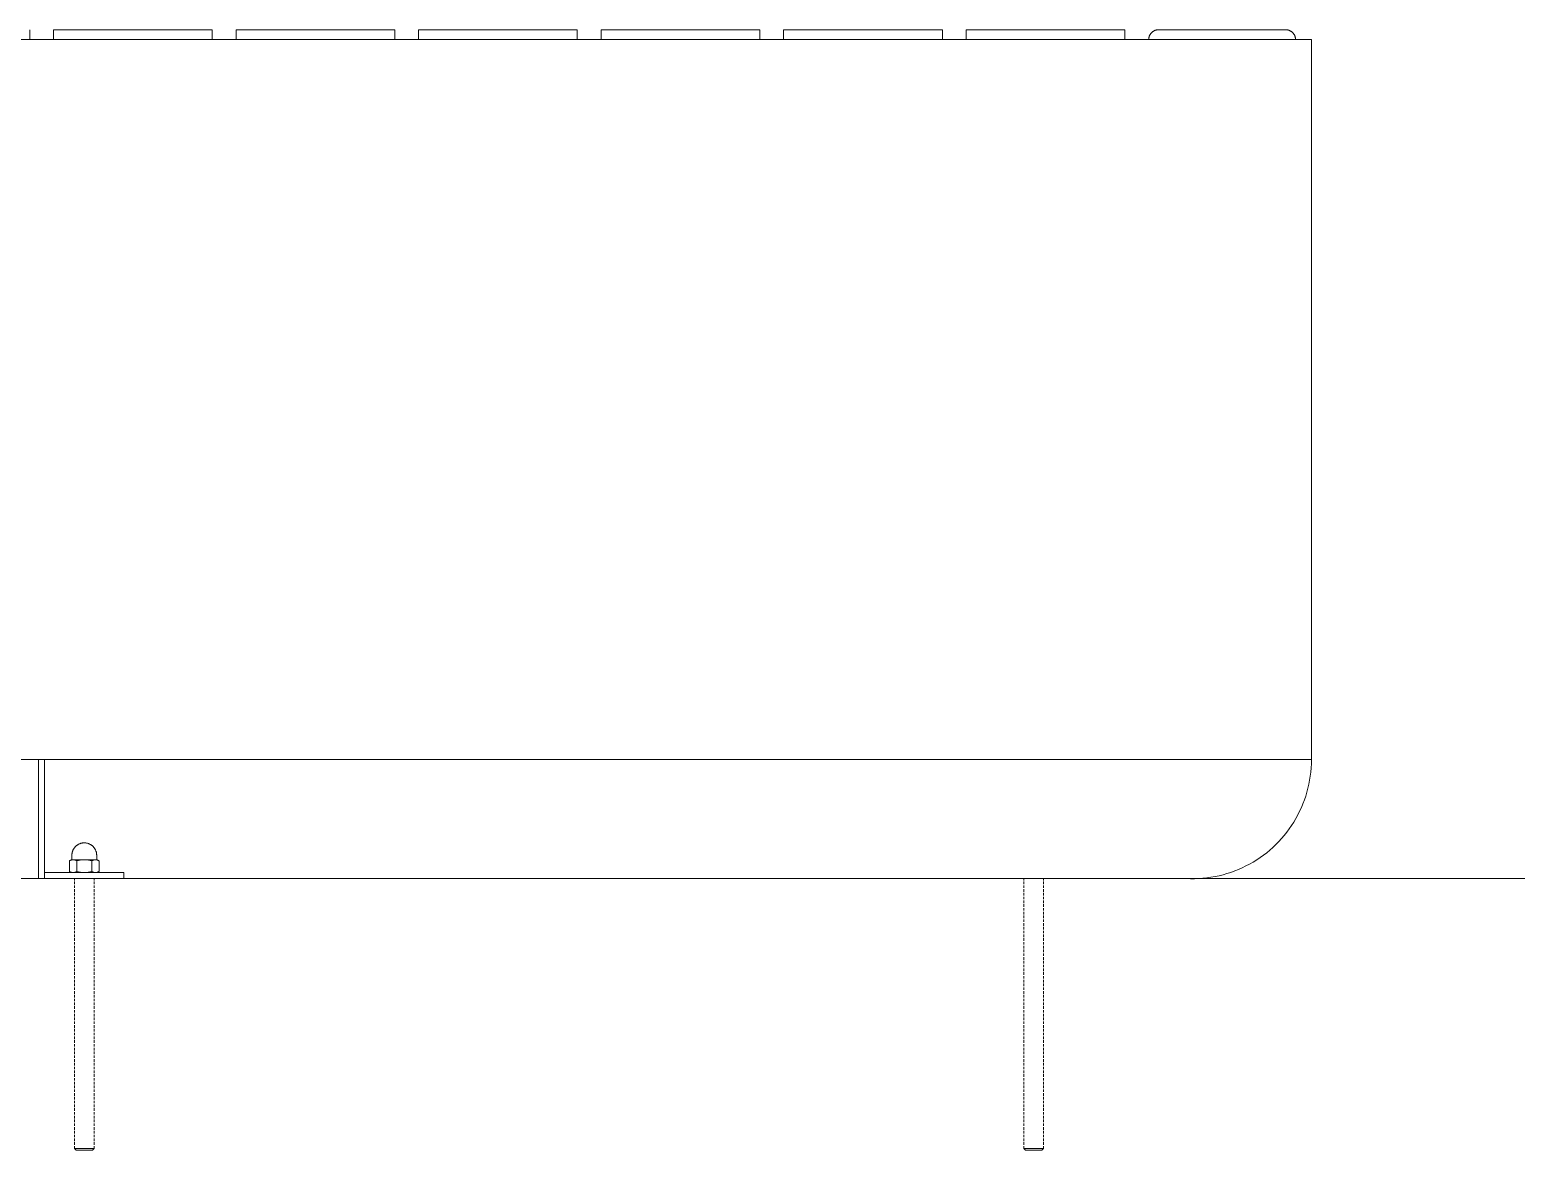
# Model space of a CAD drawing. Header units: millimetres. Extents: x 197 to 5040, y -433 to 2409.
# Drawn here: x 2627 to 3376, y 1665 to 2230 of the extents above; entities that cross this region are included whole.
import ezdxf

# ---------------------------------------------------------------- set-up
doc = ezdxf.new("R2010")
doc.units = ezdxf.units.MM
doc.linetypes.add('HIDDEN', pattern=[1.905, 1.27, -0.635])
doc.layers.add('ZANO_R', color=7, linetype='Continuous', lineweight=0)
doc.layers.add('ZANO_R_przerywana', color=7, linetype='HIDDEN', lineweight=0)

msp = doc.modelspace()

# ---------------------------------------------------------------- linework, layer by layer
at = {"layer": 'ZANO_R'}
for p, q in [((2626.66, 2224.95), (2626.66, 2229.94)), ((2638.66, 2229.94), (2638.66, 2225.02)), ((2638.66, 2229.94), (2718.66, 2229.94)), ((2638.66, 2229.94), (2638.66, 2224.95)), ((2718.66, 2224.95), (2718.66, 2229.94)), ((2730.66, 2229.94), (2810.66, 2229.94)), ((2730.66, 2229.94), (2730.66, 2224.95)), ((2810.66, 2224.95), (2810.66, 2229.94)), ((2822.66, 2229.94), (2902.66, 2229.94)), ((2822.66, 2229.94), (2822.66, 2224.95)), ((2902.66, 2224.95), (2902.66, 2229.94)), ((2914.66, 2229.94), (2914.66, 2224.95)), ((2914.66, 2229.94), (2994.66, 2229.94)), ((2994.66, 2224.95), (2994.66, 2229.94)), ((3006.66, 2229.94), (3006.66, 2224.95)), ((3006.66, 2229.94), (3086.66, 2229.94)), ((3086.66, 2224.95), (3086.66, 2229.94)), ((3098.66, 2229.94), (3178.66, 2229.94)), ((3098.66, 2229.94), (3098.66, 2224.95)), ((3178.66, 2224.95), (3178.66, 2229.94)), ((3190.67, 2225.3), (3190.66, 2225.12)), ((3190.69, 2225.47), (3190.67, 2225.3)), ((3190.71, 2225.64), (3190.69, 2225.47)), ((3190.73, 2225.82), (3190.71, 2225.64)), ((3190.77, 2225.99), (3190.73, 2225.82)), ((3190.81, 2226.16), (3190.77, 2225.99)), ((3190.85, 2226.33), (3190.81, 2226.16)), ((3190.9, 2226.49), (3190.85, 2226.33)), ((3190.96, 2226.66), (3190.9, 2226.49)), ((3191.02, 2226.82), (3190.96, 2226.66)), ((3191.09, 2226.98), (3191.02, 2226.82)), ((3191.16, 2227.14), (3191.09, 2226.98)), ((3191.24, 2227.29), (3191.16, 2227.14)), ((3191.33, 2227.45), (3191.24, 2227.29)), ((3191.42, 2227.6), (3191.33, 2227.45)), ((3191.51, 2227.74), (3191.42, 2227.6)), ((3191.61, 2227.88), (3191.51, 2227.74)), ((3191.72, 2228.02), (3191.61, 2227.88)), ((3191.83, 2228.16), (3191.72, 2228.02)), ((3191.94, 2228.29), (3191.83, 2228.16)), ((3192.06, 2228.42), (3191.94, 2228.29)), ((3192.19, 2228.54), (3192.06, 2228.42)), ((3192.31, 2228.66), (3192.19, 2228.54)), ((3192.45, 2228.78), (3192.31, 2228.66)), ((3192.58, 2228.89), (3192.45, 2228.78)), ((3192.72, 2228.99), (3192.58, 2228.89)), ((3192.86, 2229.09), (3192.72, 2228.99)), ((3193.01, 2229.19), (3192.86, 2229.09)), ((3193.16, 2229.27), (3193.01, 2229.19)), ((3193.31, 2229.36), (3193.16, 2229.27)), ((3193.47, 2229.44), (3193.31, 2229.36)), ((3193.62, 2229.51), (3193.47, 2229.44)), ((3193.79, 2229.58), (3193.62, 2229.51)), ((3193.95, 2229.64), (3193.79, 2229.58)), ((3194.11, 2229.7), (3193.95, 2229.64)), ((3194.28, 2229.75), (3194.11, 2229.7)), ((3194.45, 2229.8), (3194.28, 2229.75)), ((3194.62, 2229.83), (3194.45, 2229.8)), ((3194.79, 2229.87), (3194.62, 2229.83)), ((3194.96, 2229.9), (3194.79, 2229.87)), ((3195.14, 2229.92), (3194.96, 2229.9)), ((3195.31, 2229.93), (3195.14, 2229.92)), ((3195.48, 2229.94), (3195.31, 2229.93)), ((3195.66, 2229.94), (3195.48, 2229.94)), ((3196.18, 2229.94), (3195.66, 2229.94)), ((3196.18, 2229.94), (3196.63, 2229.94)), ((3196.69, 2229.94), (3196.63, 2229.94)), ((3196.69, 2229.94), (3197.11, 2229.94)), ((3197.21, 2229.94), (3197.11, 2229.94)), ((3197.21, 2229.94), (3197.59, 2229.94)), ((3197.72, 2229.94), (3197.59, 2229.94)), ((3197.72, 2229.94), (3198.07, 2229.94)), ((3198.23, 2229.94), (3198.07, 2229.94)), ((3198.23, 2229.94), (3198.55, 2229.94)), ((3198.74, 2229.94), (3198.55, 2229.94)), ((3198.74, 2229.94), (3199.03, 2229.94)), ((3199.25, 2229.94), (3199.03, 2229.94)), ((3199.25, 2229.94), (3199.5, 2229.94)), ((3199.75, 2229.94), (3199.5, 2229.94)), ((3199.75, 2229.94), (3199.97, 2229.94)), ((3200.25, 2229.94), (3199.97, 2229.94)), ((3200.25, 2229.94), (3200.45, 2229.94)), ((3200.75, 2229.94), (3200.45, 2229.94)), ((3200.75, 2229.94), (3200.91, 2229.94)), ((3201.25, 2229.94), (3200.91, 2229.94)), ((3201.25, 2229.94), (3201.38, 2229.94)), ((3201.74, 2229.94), (3201.38, 2229.94)), ((3201.74, 2229.94), (3201.85, 2229.94)), ((3202.24, 2229.94), (3201.85, 2229.94)), ((3202.24, 2229.94), (3202.31, 2229.94)), ((3202.73, 2229.94), (3202.31, 2229.94)), ((3202.73, 2229.94), (3202.78, 2229.94)), ((3203.21, 2229.94), (3202.78, 2229.94)), ((3203.21, 2229.94), (3203.24, 2229.94)), ((3203.7, 2229.94), (3203.24, 2229.94)), ((3203.7, 2229.94), (3204.15, 2229.94)), ((3204.19, 2229.94), (3204.15, 2229.94)), ((3204.19, 2229.94), (3204.61, 2229.94)), ((3204.67, 2229.94), (3204.61, 2229.94)), ((3204.67, 2229.94), (3205.06, 2229.94)), ((3205.15, 2229.94), (3205.06, 2229.94)), ((3205.15, 2229.94), (3205.52, 2229.94)), ((3205.63, 2229.94), (3205.52, 2229.94)), ((3205.63, 2229.94), (3205.97, 2229.94)), ((3206.1, 2229.94), (3205.97, 2229.94)), ((3206.1, 2229.94), (3206.42, 2229.94)), ((3206.57, 2229.94), (3206.42, 2229.94)), ((3206.57, 2229.94), (3206.86, 2229.94)), ((3207.05, 2229.94), (3206.86, 2229.94)), ((3207.05, 2229.94), (3207.31, 2229.94)), ((3207.51, 2229.94), (3207.31, 2229.94)), ((3207.51, 2229.94), (3207.75, 2229.94)), ((3207.98, 2229.94), (3207.75, 2229.94)), ((3207.98, 2229.94), (3208.19, 2229.94)), ((3208.45, 2229.94), (3208.19, 2229.94)), ((3208.45, 2229.94), (3208.64, 2229.94)), ((3208.91, 2229.94), (3208.64, 2229.94)), ((3208.91, 2229.94), (3209.07, 2229.94)), ((3209.37, 2229.94), (3209.07, 2229.94)), ((3209.37, 2229.94), (3209.51, 2229.94)), ((3209.83, 2229.94), (3209.51, 2229.94)), ((3209.83, 2229.94), (3209.95, 2229.94)), ((3210.28, 2229.94), (3209.95, 2229.94)), ((3210.28, 2229.94), (3210.38, 2229.94)), ((3210.74, 2229.94), (3210.38, 2229.94)), ((3210.74, 2229.94), (3210.81, 2229.94)), ((3211.19, 2229.94), (3210.81, 2229.94)), ((3211.19, 2229.94), (3211.24, 2229.94)), ((3211.64, 2229.94), (3211.24, 2229.94)), ((3211.64, 2229.94), (3211.67, 2229.94)), ((3212.09, 2229.94), (3211.67, 2229.94)), ((3212.09, 2229.94), (3212.09, 2229.94)), ((3212.53, 2229.94), (3212.09, 2229.94)), ((3212.53, 2229.94), (3212.94, 2229.94)), ((3212.97, 2229.94), (3212.94, 2229.94)), ((3212.97, 2229.94), (3213.36, 2229.94)), ((3213.41, 2229.94), (3213.36, 2229.94)), ((3213.41, 2229.94), (3213.78, 2229.94)), ((3213.85, 2229.94), (3213.78, 2229.94)), ((3213.85, 2229.94), (3214.2, 2229.94)), ((3214.29, 2229.94), (3214.2, 2229.94)), ((3214.29, 2229.94), (3214.62, 2229.94)), ((3214.72, 2229.94), (3214.62, 2229.94)), ((3214.72, 2229.94), (3215.03, 2229.94)), ((3215.16, 2229.94), (3215.03, 2229.94)), ((3215.16, 2229.94), (3215.44, 2229.94)), ((3215.59, 2229.94), (3215.44, 2229.94)), ((3215.59, 2229.94), (3215.85, 2229.94)), ((3216.01, 2229.94), (3215.85, 2229.94)), ((3216.01, 2229.94), (3216.26, 2229.94)), ((3216.44, 2229.94), (3216.26, 2229.94)), ((3216.44, 2229.94), (3216.67, 2229.94)), ((3216.86, 2229.94), (3216.67, 2229.94)), ((3216.86, 2229.94), (3217.07, 2229.94)), ((3217.28, 2229.94), (3217.07, 2229.94)), ((3217.28, 2229.94), (3217.48, 2229.94)), ((3217.7, 2229.94), (3217.48, 2229.94)), ((3217.7, 2229.94), (3217.88, 2229.94)), ((3218.12, 2229.94), (3217.88, 2229.94)), ((3218.12, 2229.94), (3218.28, 2229.94)), ((3218.53, 2229.94), (3218.28, 2229.94)), ((3218.53, 2229.94), (3218.67, 2229.94)), ((3218.95, 2229.94), (3218.67, 2229.94)), ((3218.95, 2229.94), (3219.07, 2229.94)), ((3219.36, 2229.94), (3219.07, 2229.94)), ((3219.36, 2229.94), (3219.46, 2229.94)), ((3219.77, 2229.94), (3219.46, 2229.94)), ((3219.77, 2229.94), (3219.86, 2229.94)), ((3220.17, 2229.94), (3219.86, 2229.94)), ((3220.17, 2229.94), (3220.25, 2229.94)), ((3220.58, 2229.94), (3220.25, 2229.94)), ((3220.58, 2229.94), (3220.64, 2229.94)), ((3220.98, 2229.94), (3220.64, 2229.94)), ((3220.98, 2229.94), (3221.02, 2229.94)), ((3221.38, 2229.94), (3221.02, 2229.94)), ((3221.38, 2229.94), (3221.41, 2229.94)), ((3221.77, 2229.94), (3221.41, 2229.94)), ((3221.77, 2229.94), (3221.79, 2229.94)), ((3222.56, 2229.94), (3221.79, 2229.94)), ((3222.56, 2229.94), (3222.93, 2229.94)), ((3222.95, 2229.94), (3222.93, 2229.94)), ((3222.95, 2229.94), (3223.31, 2229.94)), ((3223.34, 2229.94), (3223.31, 2229.94)), ((3223.34, 2229.94), (3223.68, 2229.94)), ((3223.73, 2229.94), (3223.68, 2229.94)), ((3223.73, 2229.94), (3224.05, 2229.94)), ((3224.11, 2229.94), (3224.05, 2229.94)), ((3224.11, 2229.94), (3224.42, 2229.94)), ((3224.49, 2229.94), (3224.42, 2229.94)), ((3224.49, 2229.94), (3224.79, 2229.94)), ((3224.87, 2229.94), (3224.79, 2229.94)), ((3224.87, 2229.94), (3225.16, 2229.94)), ((3225.25, 2229.94), (3225.16, 2229.94)), ((3225.25, 2229.94), (3225.52, 2229.94)), ((3225.63, 2229.94), (3225.52, 2229.94)), ((3225.63, 2229.94), (3225.88, 2229.94)), ((3226, 2229.94), (3225.88, 2229.94)), ((3226, 2229.94), (3226.25, 2229.94)), ((3226.37, 2229.94), (3226.25, 2229.94)), ((3226.37, 2229.94), (3226.61, 2229.94)), ((3226.74, 2229.94), (3226.61, 2229.94)), ((3226.74, 2229.94), (3226.96, 2229.94)), ((3227.11, 2229.94), (3226.96, 2229.94)), ((3227.11, 2229.94), (3227.32, 2229.94)), ((3227.47, 2229.94), (3227.32, 2229.94)), ((3227.47, 2229.94), (3227.67, 2229.94)), ((3227.84, 2229.94), (3227.67, 2229.94)), ((3227.84, 2229.94), (3228.02, 2229.94)), ((3228.2, 2229.94), (3228.02, 2229.94)), ((3228.2, 2229.94), (3228.37, 2229.94)), ((3228.56, 2229.94), (3228.37, 2229.94)), ((3228.56, 2229.94), (3228.72, 2229.94)), ((3228.91, 2229.94), (3228.72, 2229.94)), ((3228.91, 2229.94), (3229.07, 2229.94)), ((3229.27, 2229.94), (3229.07, 2229.94)), ((3229.27, 2229.94), (3229.41, 2229.94)), ((3229.62, 2229.94), (3229.41, 2229.94)), ((3229.62, 2229.94), (3229.75, 2229.94)), ((3229.97, 2229.94), (3229.75, 2229.94)), ((3229.97, 2229.94), (3230.1, 2229.94)), ((3230.31, 2229.94), (3230.1, 2229.94)), ((3230.31, 2229.94), (3230.43, 2229.94)), ((3230.66, 2229.94), (3230.43, 2229.94)), ((3230.66, 2229.94), (3230.77, 2229.94)), ((3231, 2229.94), (3230.77, 2229.94)), ((3231, 2229.94), (3231.11, 2229.94)), ((3231.34, 2229.94), (3231.11, 2229.94)), ((3231.34, 2229.94), (3231.44, 2229.94)), ((3231.68, 2229.94), (3231.44, 2229.94)), ((3231.68, 2229.94), (3231.77, 2229.94)), ((3232.02, 2229.94), (3231.77, 2229.94)), ((3232.02, 2229.94), (3232.1, 2229.94)), ((3232.36, 2229.94), (3232.1, 2229.94)), ((3232.36, 2229.94), (3232.43, 2229.94)), ((3232.69, 2229.94), (3232.43, 2229.94)), ((3232.69, 2229.94), (3232.75, 2229.94)), ((3233.02, 2229.94), (3232.75, 2229.94)), ((3233.02, 2229.94), (3233.08, 2229.94)), ((3233.35, 2229.94), (3233.08, 2229.94)), ((3233.35, 2229.94), (3233.4, 2229.94)), ((3233.67, 2229.94), (3233.4, 2229.94)), ((3233.67, 2229.94), (3233.72, 2229.94)), ((3234, 2229.94), (3233.72, 2229.94)), ((3234, 2229.94), (3234.04, 2229.94)), ((3234.32, 2229.94), (3234.04, 2229.94)), ((3234.32, 2229.94), (3234.35, 2229.94)), ((3234.64, 2229.94), (3234.35, 2229.94)), ((3234.64, 2229.94), (3234.67, 2229.94)), ((3234.96, 2229.94), (3234.67, 2229.94)), ((3234.96, 2229.94), (3234.98, 2229.94)), ((3235.27, 2229.94), (3234.98, 2229.94)), ((3235.27, 2229.94), (3235.29, 2229.94)), ((3235.58, 2229.94), (3235.29, 2229.94)), ((3235.58, 2229.94), (3235.6, 2229.94)), ((3235.9, 2229.94), (3235.6, 2229.94)), ((3235.9, 2229.94), (3235.9, 2229.94)), ((3236.51, 2229.94), (3235.9, 2229.94)), ((3236.51, 2229.94), (3236.81, 2229.94)), ((3236.82, 2229.94), (3236.81, 2229.94)), ((3236.82, 2229.94), (3237.11, 2229.94)), ((3237.12, 2229.94), (3237.11, 2229.94)), ((3237.12, 2229.94), (3237.41, 2229.94)), ((3237.42, 2229.94), (3237.41, 2229.94)), ((3237.42, 2229.94), (3237.7, 2229.94)), ((3237.72, 2229.94), (3237.7, 2229.94)), ((3237.72, 2229.94), (3237.99, 2229.94)), ((3238.01, 2229.94), (3237.99, 2229.94)), ((3238.01, 2229.94), (3238.29, 2229.94)), ((3238.31, 2229.94), (3238.29, 2229.94)), ((3238.31, 2229.94), (3238.57, 2229.94)), ((3238.6, 2229.94), (3238.57, 2229.94)), ((3238.6, 2229.94), (3238.86, 2229.94)), ((3238.89, 2229.94), (3238.86, 2229.94)), ((3238.89, 2229.94), (3239.15, 2229.94)), ((3239.18, 2229.94), (3239.15, 2229.94)), ((3239.18, 2229.94), (3239.43, 2229.94)), ((3239.46, 2229.94), (3239.43, 2229.94)), ((3239.46, 2229.94), (3239.71, 2229.94)), ((3239.75, 2229.94), (3239.71, 2229.94)), ((3239.75, 2229.94), (3239.99, 2229.94)), ((3240.03, 2229.94), (3239.99, 2229.94)), ((3240.03, 2229.94), (3240.27, 2229.94)), ((3240.31, 2229.94), (3240.27, 2229.94)), ((3240.31, 2229.94), (3240.54, 2229.94)), ((3240.59, 2229.94), (3240.54, 2229.94)), ((3240.59, 2229.94), (3240.82, 2229.94)), ((3240.86, 2229.94), (3240.82, 2229.94)), ((3240.86, 2229.94), (3241.09, 2229.94)), ((3241.13, 2229.94), (3241.09, 2229.94)), ((3241.13, 2229.94), (3241.36, 2229.94)), ((3241.4, 2229.94), (3241.36, 2229.94)), ((3241.4, 2229.94), (3241.63, 2229.94)), ((3241.67, 2229.94), (3241.63, 2229.94)), ((3241.67, 2229.94), (3241.89, 2229.94)), ((3241.94, 2229.94), (3241.89, 2229.94)), ((3241.94, 2229.94), (3242.16, 2229.94)), ((3242.21, 2229.94), (3242.16, 2229.94)), ((3242.21, 2229.94), (3242.42, 2229.94)), ((3242.47, 2229.94), (3242.42, 2229.94)), ((3242.47, 2229.94), (3242.68, 2229.94)), ((3242.73, 2229.94), (3242.68, 2229.94)), ((3242.73, 2229.94), (3242.94, 2229.94)), ((3242.99, 2229.94), (3242.94, 2229.94)), ((3242.99, 2229.94), (3243.19, 2229.94)), ((3243.24, 2229.94), (3243.19, 2229.94)), ((3243.24, 2229.94), (3243.45, 2229.94)), ((3243.5, 2229.94), (3243.45, 2229.94)), ((3243.5, 2229.94), (3243.7, 2229.94)), ((3243.75, 2229.94), (3243.7, 2229.94)), ((3243.75, 2229.94), (3243.95, 2229.94)), ((3244, 2229.94), (3243.95, 2229.94)), ((3244, 2229.94), (3244.2, 2229.94)), ((3244.25, 2229.94), (3244.2, 2229.94)), ((3244.25, 2229.94), (3244.45, 2229.94)), ((3244.49, 2229.94), (3244.45, 2229.94)), ((3244.49, 2229.94), (3244.69, 2229.94)), ((3244.74, 2229.94), (3244.69, 2229.94)), ((3244.74, 2229.94), (3244.93, 2229.94)), ((3244.98, 2229.94), (3244.93, 2229.94)), ((3244.98, 2229.94), (3245.17, 2229.94)), ((3245.22, 2229.94), (3245.17, 2229.94)), ((3245.22, 2229.94), (3245.41, 2229.94)), ((3245.46, 2229.94), (3245.41, 2229.94)), ((3245.46, 2229.94), (3245.65, 2229.94)), ((3245.69, 2229.94), (3245.65, 2229.94)), ((3245.69, 2229.94), (3245.88, 2229.94)), ((3245.92, 2229.94), (3245.88, 2229.94)), ((3245.92, 2229.94), (3246.12, 2229.94)), ((3246.16, 2229.94), (3246.12, 2229.94)), ((3246.16, 2229.94), (3246.35, 2229.94)), ((3246.38, 2229.94), (3246.35, 2229.94)), ((3246.38, 2229.94), (3246.58, 2229.94)), ((3246.61, 2229.94), (3246.58, 2229.94)), ((3246.61, 2229.94), (3246.8, 2229.94)), ((3246.84, 2229.94), (3246.8, 2229.94)), ((3246.84, 2229.94), (3247.03, 2229.94)), ((3247.06, 2229.94), (3247.03, 2229.94)), ((3247.06, 2229.94), (3247.25, 2229.94)), ((3247.28, 2229.94), (3247.25, 2229.94)), ((3247.28, 2229.94), (3247.47, 2229.94)), ((3247.5, 2229.94), (3247.47, 2229.94)), ((3247.5, 2229.94), (3247.69, 2229.94)), ((3247.72, 2229.94), (3247.69, 2229.94)), ((3247.72, 2229.94), (3247.91, 2229.94)), ((3247.93, 2229.94), (3247.91, 2229.94)), ((3247.93, 2229.94), (3248.12, 2229.94)), ((3248.15, 2229.94), (3248.12, 2229.94)), ((3248.15, 2229.94), (3248.33, 2229.94)), ((3248.36, 2229.94), (3248.33, 2229.94)), ((3248.36, 2229.94), (3248.55, 2229.94)), ((3248.56, 2229.94), (3248.55, 2229.94)), ((3248.56, 2229.94), (3248.75, 2229.94)), ((3248.77, 2229.94), (3248.75, 2229.94)), ((3248.77, 2229.94), (3248.96, 2229.94)), ((3248.98, 2229.94), (3248.96, 2229.94)), ((3248.98, 2229.94), (3249.17, 2229.94)), ((3249.18, 2229.94), (3249.17, 2229.94)), ((3249.18, 2229.94), (3249.37, 2229.94)), ((3249.38, 2229.94), (3249.37, 2229.94)), ((3249.38, 2229.94), (3249.57, 2229.94)), ((3249.58, 2229.94), (3249.57, 2229.94)), ((3249.58, 2229.94), (3249.77, 2229.94)), ((3249.77, 2229.94), (3249.87, 2229.94)), ((3249.77, 2229.94), (3249.77, 2229.94)), ((3250.07, 2229.94), (3249.87, 2229.94)), ((3250.07, 2229.94), (3250.36, 2229.94)), ((3250.54, 2229.94), (3250.36, 2229.94)), ((3250.54, 2229.94), (3250.55, 2229.94)), ((3250.73, 2229.94), (3250.55, 2229.94)), ((3250.73, 2229.94), (3250.74, 2229.94)), ((3250.91, 2229.94), (3250.74, 2229.94)), ((3250.91, 2229.94), (3250.92, 2229.94)), ((3251.09, 2229.94), (3250.92, 2229.94)), ((3251.09, 2229.94), (3251.11, 2229.94)), ((3251.27, 2229.94), (3251.11, 2229.94)), ((3251.27, 2229.94), (3251.29, 2229.94)), ((3251.45, 2229.94), (3251.29, 2229.94)), ((3251.45, 2229.94), (3251.47, 2229.94)), ((3251.63, 2229.94), (3251.47, 2229.94)), ((3251.63, 2229.94), (3251.65, 2229.94)), ((3251.8, 2229.94), (3251.65, 2229.94)), ((3251.8, 2229.94), (3251.83, 2229.94)), ((3251.98, 2229.94), (3251.83, 2229.94)), ((3251.98, 2229.94), (3252.01, 2229.94)), ((3252.15, 2229.94), (3252.01, 2229.94)), ((3252.15, 2229.94), (3252.18, 2229.94)), ((3252.31, 2229.94), (3252.18, 2229.94)), ((3252.31, 2229.94), (3252.35, 2229.94)), ((3252.48, 2229.94), (3252.35, 2229.94)), ((3252.48, 2229.94), (3252.52, 2229.94)), ((3252.65, 2229.94), (3252.52, 2229.94)), ((3252.65, 2229.94), (3252.69, 2229.94)), ((3252.81, 2229.94), (3252.69, 2229.94)), ((3252.81, 2229.94), (3252.85, 2229.94)), ((3252.97, 2229.94), (3252.85, 2229.94)), ((3252.97, 2229.94), (3253.02, 2229.94)), ((3253.13, 2229.94), (3253.02, 2229.94)), ((3253.13, 2229.94), (3253.18, 2229.94)), ((3253.28, 2229.94), (3253.18, 2229.94)), ((3253.28, 2229.94), (3253.34, 2229.94)), ((3253.44, 2229.94), (3253.34, 2229.94)), ((3253.44, 2229.94), (3253.5, 2229.94)), ((3253.59, 2229.94), (3253.5, 2229.94)), ((3253.59, 2229.94), (3253.65, 2229.94)), ((3253.74, 2229.94), (3253.65, 2229.94)), ((3253.74, 2229.94), (3253.8, 2229.94)), ((3253.89, 2229.94), (3253.8, 2229.94)), ((3253.89, 2229.94), (3253.96, 2229.94)), ((3254.04, 2229.94), (3253.96, 2229.94)), ((3254.04, 2229.94), (3254.11, 2229.94)), ((3254.18, 2229.94), (3254.11, 2229.94)), ((3254.18, 2229.94), (3254.25, 2229.94)), ((3254.32, 2229.94), (3254.25, 2229.94)), ((3254.32, 2229.94), (3254.4, 2229.94)), ((3254.46, 2229.94), (3254.4, 2229.94)), ((3254.46, 2229.94), (3254.54, 2229.94)), ((3254.6, 2229.94), (3254.54, 2229.94)), ((3254.6, 2229.94), (3254.68, 2229.94)), ((3254.74, 2229.94), (3254.68, 2229.94)), ((3254.74, 2229.94), (3254.82, 2229.94)), ((3254.87, 2229.94), (3254.82, 2229.94)), ((3254.87, 2229.94), (3254.96, 2229.94)), ((3255.01, 2229.94), (3254.96, 2229.94)), ((3255.01, 2229.94), (3255.1, 2229.94)), ((3255.14, 2229.94), (3255.1, 2229.94)), ((3255.14, 2229.94), (3255.23, 2229.94)), ((3255.27, 2229.94), (3255.23, 2229.94)), ((3255.27, 2229.94), (3255.36, 2229.94)), ((3255.39, 2229.94), (3255.36, 2229.94)), ((3255.39, 2229.94), (3255.49, 2229.94)), ((3255.52, 2229.94), (3255.49, 2229.94)), ((3255.52, 2229.94), (3255.62, 2229.94)), ((3255.64, 2229.94), (3255.62, 2229.94)), ((3255.64, 2229.94), (3255.74, 2229.94)), ((3255.76, 2229.94), (3255.74, 2229.94)), ((3255.76, 2229.94), (3255.87, 2229.94)), ((3255.88, 2229.94), (3255.87, 2229.94)), ((3255.88, 2229.94), (3255.99, 2229.94)), ((3256, 2229.94), (3255.99, 2229.94)), ((3256, 2229.94), (3256.11, 2229.94)), ((3256.12, 2229.94), (3256.11, 2229.94)), ((3256.12, 2229.94), (3256.23, 2229.94)), ((3256.23, 2229.94), (3256.46, 2229.94)), ((3256.23, 2229.94), (3256.23, 2229.94)), ((3256.56, 2229.94), (3256.46, 2229.94)), ((3256.56, 2229.94), (3256.57, 2229.94)), ((3256.67, 2229.94), (3256.57, 2229.94)), ((3256.67, 2229.94), (3256.68, 2229.94)), ((3256.77, 2229.94), (3256.68, 2229.94)), ((3256.77, 2229.94), (3256.79, 2229.94)), ((3256.87, 2229.94), (3256.79, 2229.94)), ((3256.87, 2229.94), (3256.89, 2229.94)), ((3256.97, 2229.94), (3256.89, 2229.94)), ((3256.97, 2229.94), (3256.99, 2229.94)), ((3257.07, 2229.94), (3256.99, 2229.94)), ((3257.07, 2229.94), (3257.1, 2229.94)), ((3257.17, 2229.94), (3257.1, 2229.94)), ((3257.17, 2229.94), (3257.2, 2229.94)), ((3257.26, 2229.94), (3257.2, 2229.94)), ((3257.26, 2229.94), (3257.29, 2229.94)), ((3257.35, 2229.94), (3257.29, 2229.94)), ((3257.35, 2229.94), (3257.39, 2229.94)), ((3257.44, 2229.94), (3257.39, 2229.94)), ((3257.44, 2229.94), (3257.48, 2229.94)), ((3257.53, 2229.94), (3257.48, 2229.94)), ((3257.53, 2229.94), (3257.58, 2229.94)), ((3257.62, 2229.94), (3257.58, 2229.94)), ((3257.62, 2229.94), (3257.67, 2229.94)), ((3257.71, 2229.94), (3257.67, 2229.94)), ((3257.71, 2229.94), (3257.75, 2229.94)), ((3257.79, 2229.94), (3257.75, 2229.94)), ((3257.79, 2229.94), (3257.84, 2229.94)), ((3257.87, 2229.94), (3257.84, 2229.94)), ((3257.87, 2229.94), (3257.92, 2229.94)), ((3257.95, 2229.94), (3257.92, 2229.94)), ((3257.95, 2229.94), (3258, 2229.94)), ((3258.03, 2229.94), (3258, 2229.94)), ((3258.03, 2229.94), (3258.08, 2229.94)), ((3258.1, 2229.94), (3258.08, 2229.94)), ((3258.1, 2229.94), (3258.16, 2229.94)), ((3258.18, 2229.94), (3258.16, 2229.94)), ((3258.18, 2229.94), (3258.24, 2229.94)), ((3258.25, 2229.94), (3258.24, 2229.94)), ((3258.25, 2229.94), (3258.31, 2229.94)), ((3258.32, 2229.94), (3258.31, 2229.94)), ((3258.32, 2229.94), (3258.38, 2229.94)), ((3258.39, 2229.94), (3258.38, 2229.94)), ((3258.39, 2229.94), (3258.45, 2229.94)), ((3258.46, 2229.94), (3258.45, 2229.94)), ((3258.46, 2229.94), (3258.59, 2229.94)), ((3258.64, 2229.94), (3258.59, 2229.94)), ((3258.64, 2229.94), (3258.65, 2229.94)), ((3258.7, 2229.94), (3258.65, 2229.94)), ((3258.7, 2229.94), (3258.71, 2229.94)), ((3258.76, 2229.94), (3258.71, 2229.94)), ((3258.76, 2229.94), (3258.77, 2229.94)), ((3258.82, 2229.94), (3258.77, 2229.94)), ((3258.82, 2229.94), (3258.83, 2229.94)), ((3258.87, 2229.94), (3258.83, 2229.94)), ((3258.87, 2229.94), (3258.89, 2229.94)), ((3258.92, 2229.94), (3258.89, 2229.94)), ((3258.92, 2229.94), (3258.94, 2229.94)), ((3258.97, 2229.94), (3258.94, 2229.94)), ((3258.97, 2229.94), (3258.99, 2229.94)), ((3259.02, 2229.94), (3258.99, 2229.94)), ((3259.02, 2229.94), (3259.04, 2229.94)), ((3259.07, 2229.94), (3259.04, 2229.94)), ((3259.07, 2229.94), (3259.09, 2229.94)), ((3259.11, 2229.94), (3259.09, 2229.94)), ((3259.11, 2229.94), (3259.14, 2229.94)), ((3259.16, 2229.94), (3259.14, 2229.94)), ((3259.16, 2229.94), (3259.18, 2229.94)), ((3259.2, 2229.94), (3259.18, 2229.94)), ((3259.2, 2229.94), (3259.23, 2229.94)), ((3259.24, 2229.94), (3259.23, 2229.94)), ((3259.24, 2229.94), (3259.27, 2229.94)), ((3259.27, 2229.94), (3259.3, 2229.94)), ((3259.27, 2229.94), (3259.27, 2229.94)), ((3259.31, 2229.94), (3259.3, 2229.94)), ((3259.31, 2229.94), (3259.34, 2229.94)), ((3259.34, 2229.94), (3259.37, 2229.94)), ((3259.34, 2229.94), (3259.34, 2229.94)), ((3259.38, 2229.94), (3259.37, 2229.94)), ((3259.38, 2229.94), (3259.39, 2229.94)), ((3259.42, 2229.94), (3259.39, 2229.94)), ((3259.42, 2229.94), (3259.47, 2229.94)), ((3259.49, 2229.94), (3259.47, 2229.94)), ((3259.49, 2229.94), (3259.49, 2229.94)), ((3259.51, 2229.94), (3259.49, 2229.94)), ((3259.51, 2229.94), (3259.52, 2229.94)), ((3259.53, 2229.94), (3259.52, 2229.94)), ((3259.53, 2229.94), (3259.54, 2229.94)), ((3259.55, 2229.94), (3259.54, 2229.94)), ((3259.55, 2229.94), (3259.56, 2229.94)), ((3259.57, 2229.94), (3259.56, 2229.94)), ((3259.57, 2229.94), (3259.58, 2229.94)), ((3259.59, 2229.94), (3259.58, 2229.94)), ((3259.59, 2229.94), (3259.6, 2229.94)), ((3259.6, 2229.94), (3259.61, 2229.94)), ((3259.6, 2229.94), (3259.6, 2229.94)), ((3259.62, 2229.94), (3259.61, 2229.94)), ((3259.62, 2229.94), (3259.62, 2229.94)), ((3259.63, 2229.94), (3259.62, 2229.94)), ((3259.63, 2229.94), (3259.63, 2229.94)), ((3259.64, 2229.94), (3259.63, 2229.94)), ((3259.64, 2229.94), (3259.65, 2229.94)), ((3259.64, 2229.94), (3259.64, 2229.94)), ((3259.64, 2229.94), (3259.64, 2229.94)), ((3259.66, 2229.94), (3259.65, 2229.94)), ((3259.66, 2229.94), (3259.66, 2229.94)), ((3259.83, 2229.94), (3259.66, 2229.94)), ((3260.01, 2229.93), (3259.83, 2229.94)), ((3260.18, 2229.92), (3260.01, 2229.93)), ((3260.35, 2229.9), (3260.18, 2229.92)), ((3260.53, 2229.87), (3260.35, 2229.9)), ((3260.7, 2229.83), (3260.53, 2229.87)), ((3260.87, 2229.8), (3260.7, 2229.83)), ((3261.04, 2229.75), (3260.87, 2229.8)), ((3261.2, 2229.7), (3261.04, 2229.75)), ((3261.37, 2229.64), (3261.2, 2229.7)), ((3261.53, 2229.58), (3261.37, 2229.64)), ((3261.69, 2229.51), (3261.53, 2229.58)), ((3261.85, 2229.44), (3261.69, 2229.51)), ((3262, 2229.36), (3261.85, 2229.44)), ((3262.16, 2229.27), (3262, 2229.36)), ((3262.31, 2229.19), (3262.16, 2229.27)), ((3262.45, 2229.09), (3262.31, 2229.19)), ((3262.6, 2228.99), (3262.45, 2229.09)), ((3262.73, 2228.89), (3262.6, 2228.99)), ((3262.87, 2228.78), (3262.73, 2228.89)), ((3263, 2228.66), (3262.87, 2228.78)), ((3263.13, 2228.54), (3263, 2228.66)), ((3263.25, 2228.42), (3263.13, 2228.54)), ((3263.37, 2228.29), (3263.25, 2228.42)), ((3263.49, 2228.16), (3263.37, 2228.29)), ((3263.6, 2228.02), (3263.49, 2228.16)), ((3263.7, 2227.88), (3263.6, 2228.02)), ((3263.8, 2227.74), (3263.7, 2227.88)), ((3263.9, 2227.6), (3263.8, 2227.74)), ((3263.99, 2227.45), (3263.9, 2227.6)), ((3264.07, 2227.29), (3263.99, 2227.45)), ((3264.15, 2227.14), (3264.07, 2227.29)), ((3264.22, 2226.98), (3264.15, 2227.14)), ((3264.29, 2226.82), (3264.22, 2226.98)), ((3264.36, 2226.66), (3264.29, 2226.82)), ((3264.41, 2226.49), (3264.36, 2226.66)), ((3264.46, 2226.33), (3264.41, 2226.49)), ((3264.51, 2226.16), (3264.46, 2226.33)), ((3264.55, 2225.99), (3264.51, 2226.16)), ((3264.58, 2225.82), (3264.55, 2225.99)), ((3264.61, 2225.64), (3264.58, 2225.82)), ((3264.63, 2225.47), (3264.61, 2225.64)), ((3264.65, 2225.3), (3264.63, 2225.47)), ((3264.65, 2225.12), (3264.65, 2225.3)), ((2632.66, 2224.95), (1992.66, 2224.95)), ((3272.66, 2224.95), (2632.66, 2224.95)), ((3098.66, 2225.07), (3098.66, 2225.01)), ((3190.66, 2225.12), (3190.66, 2224.95)), ((3264.66, 2224.95), (3264.65, 2225.12)), ((3272.66, 1861.95), (3272.66, 2224.95)), ((1992.66, 1861.95), (2631.16, 1861.95)), ((2631.16, 1861.95), (2631.16, 1801.95)), ((2634.16, 1861.95), (2631.16, 1861.95)), ((2634.16, 1801.95), (2634.16, 1861.95)), ((2634.16, 1861.95), (3272.65, 1861.95)), ((3272.62, 1859.79), (3272.52, 1857.73)), ((3272.66, 1861.86), (3272.62, 1859.79)), ((3272.66, 1861.86), (3272.66, 1861.95)), ((3271.77, 1851.57), (3271.38, 1849.53)), ((3272.09, 1853.61), (3271.77, 1851.57)), ((3272.34, 1855.66), (3272.09, 1853.61)), ((3272.52, 1857.73), (3272.34, 1855.66)), ((3269.79, 1843.54), (3269.13, 1841.58)), ((3270.39, 1845.52), (3269.79, 1843.54)), ((3270.92, 1847.52), (3270.39, 1845.52)), ((3271.38, 1849.53), (3270.92, 1847.52)), ((3266.73, 1835.85), (3265.8, 1834.01)), ((3267.59, 1837.73), (3266.73, 1835.85)), ((3268.39, 1839.64), (3267.59, 1837.73)), ((3269.13, 1841.58), (3268.39, 1839.64)), ((3262.64, 1828.67), (3261.46, 1826.96)), ((3263.75, 1830.41), (3262.64, 1828.67)), ((3264.81, 1832.19), (3263.75, 1830.41)), ((3265.8, 1834.01), (3264.81, 1832.19)), ((3257.6, 1822.11), (3256.2, 1820.58)), ((3258.94, 1823.68), (3257.6, 1822.11)), ((3260.23, 1825.3), (3258.94, 1823.68)), ((3261.46, 1826.96), (3260.23, 1825.3)), ((2647.91, 1813.91), (2647.92, 1814.12)), ((2647.91, 1813.7), (2647.91, 1813.91)), ((2647.91, 1813.7), (2647.91, 1811.57)), ((2647.92, 1814.12), (2647.94, 1814.34)), ((2647.94, 1814.34), (2647.97, 1814.55)), ((2647.97, 1814.55), (2648, 1814.76)), ((2648, 1814.76), (2648.04, 1814.97)), ((2648.04, 1814.97), (2648.09, 1815.18)), ((2648.09, 1815.18), (2648.14, 1815.38)), ((2648.14, 1815.38), (2648.2, 1815.59)), ((2648.2, 1815.59), (2648.27, 1815.79)), ((2648.27, 1815.79), (2648.34, 1815.99)), ((2648.34, 1815.99), (2648.43, 1816.19)), ((2648.43, 1816.19), (2648.51, 1816.38)), ((2648.51, 1816.38), (2648.61, 1816.57)), ((2648.61, 1816.57), (2648.71, 1816.76)), ((2648.71, 1816.76), (2648.82, 1816.95)), ((2648.82, 1816.95), (2648.93, 1817.13)), ((2648.93, 1817.13), (2649.05, 1817.3)), ((2649.05, 1817.3), (2649.18, 1817.47)), ((2649.18, 1817.47), (2649.31, 1817.64)), ((2649.31, 1817.64), (2649.45, 1817.81)), ((2649.45, 1817.81), (2649.59, 1817.96)), ((2649.59, 1817.96), (2649.74, 1818.12)), ((2649.74, 1818.12), (2649.89, 1818.27)), ((2649.89, 1818.27), (2650.05, 1818.41)), ((2650.05, 1818.41), (2650.21, 1818.55)), ((2650.21, 1818.55), (2650.38, 1818.68)), ((2650.38, 1818.68), (2650.55, 1818.8)), ((2650.55, 1818.8), (2650.73, 1818.92)), ((2650.73, 1818.92), (2650.91, 1819.04)), ((2650.91, 1819.04), (2651.09, 1819.15)), ((2651.09, 1819.15), (2651.28, 1819.25)), ((2651.28, 1819.25), (2651.47, 1819.34)), ((2651.47, 1819.34), (2651.67, 1819.43)), ((2651.67, 1819.43), (2651.86, 1819.51)), ((2651.86, 1819.51), (2652.06, 1819.59)), ((2652.06, 1819.59), (2652.27, 1819.65)), ((2652.27, 1819.65), (2652.47, 1819.72)), ((2652.47, 1819.72), (2652.68, 1819.77)), ((2652.68, 1819.77), (2652.89, 1819.82)), ((2652.89, 1819.82), (2653.1, 1819.86)), ((2653.1, 1819.86), (2653.31, 1819.89)), ((2653.31, 1819.89), (2653.52, 1819.91)), ((2653.52, 1819.91), (2653.73, 1819.93)), ((2653.73, 1819.93), (2653.94, 1819.94)), ((2653.94, 1819.94), (2654.16, 1819.95)), ((2654.16, 1819.95), (2654.37, 1819.94)), ((2654.37, 1819.94), (2654.58, 1819.93)), ((2654.58, 1819.93), (2654.8, 1819.91)), ((2654.8, 1819.91), (2655.01, 1819.89)), ((2655.01, 1819.89), (2655.22, 1819.86)), ((2655.22, 1819.86), (2655.43, 1819.82)), ((2655.43, 1819.82), (2655.64, 1819.77)), ((2655.64, 1819.77), (2655.84, 1819.72)), ((2655.84, 1819.72), (2656.05, 1819.65)), ((2656.05, 1819.65), (2656.25, 1819.59)), ((2656.25, 1819.59), (2656.45, 1819.51)), ((2656.45, 1819.51), (2656.65, 1819.43)), ((2656.65, 1819.43), (2656.84, 1819.34)), ((2656.84, 1819.34), (2657.03, 1819.25)), ((2657.03, 1819.25), (2657.22, 1819.15)), ((2657.22, 1819.15), (2657.41, 1819.04)), ((2657.41, 1819.04), (2657.59, 1818.92)), ((2657.59, 1818.92), (2657.76, 1818.8)), ((2657.76, 1818.8), (2657.93, 1818.68)), ((2657.93, 1818.68), (2658.1, 1818.55)), ((2658.1, 1818.55), (2658.27, 1818.41)), ((2658.27, 1818.41), (2658.42, 1818.27)), ((2658.42, 1818.27), (2658.58, 1818.12)), ((2658.58, 1818.12), (2658.73, 1817.96)), ((2658.73, 1817.96), (2658.87, 1817.81)), ((2658.87, 1817.81), (2659.01, 1817.64)), ((2659.01, 1817.64), (2659.14, 1817.47)), ((2659.14, 1817.47), (2659.26, 1817.3)), ((2659.26, 1817.3), (2659.38, 1817.13)), ((2659.38, 1817.13), (2659.5, 1816.95)), ((2659.5, 1816.95), (2659.61, 1816.76)), ((2659.61, 1816.76), (2659.71, 1816.57)), ((2659.71, 1816.57), (2659.8, 1816.38)), ((2659.8, 1816.38), (2659.89, 1816.19)), ((2659.89, 1816.19), (2659.97, 1815.99)), ((2659.97, 1815.99), (2660.05, 1815.79)), ((2660.05, 1815.79), (2660.11, 1815.59)), ((2660.11, 1815.59), (2660.18, 1815.38)), ((2660.18, 1815.38), (2660.23, 1815.18)), ((2660.23, 1815.18), (2660.28, 1814.97)), ((2660.28, 1814.97), (2660.32, 1814.76)), ((2660.32, 1814.76), (2660.35, 1814.55)), ((2660.35, 1814.55), (2660.37, 1814.34)), ((2660.37, 1814.34), (2660.39, 1814.12)), ((2660.39, 1814.12), (2660.4, 1813.91)), ((2660.4, 1813.91), (2660.41, 1813.7)), ((2660.41, 1813.7), (2660.41, 1811.57)), ((3248.47, 1813.72), (3246.79, 1812.52)), ((3250.11, 1814.99), (3248.47, 1813.72)), ((3251.71, 1816.31), (3250.11, 1814.99)), ((3253.25, 1817.68), (3251.71, 1816.31)), ((3254.75, 1819.11), (3253.25, 1817.68)), ((3256.2, 1820.58), (3254.75, 1819.11)), ((2646.65, 1810.87), (2646.76, 1810.93)), ((2646.65, 1810.87), (2646.65, 1805.53)), ((2646.76, 1810.93), (2646.87, 1810.99)), ((2647.66, 1811.45), (2646.77, 1810.93)), ((2646.87, 1810.99), (2646.98, 1811.05)), ((2646.98, 1811.05), (2647.09, 1811.1)), ((2647.09, 1811.1), (2647.2, 1811.15)), ((2647.2, 1811.15), (2647.32, 1811.2)), ((2647.32, 1811.2), (2647.43, 1811.24)), ((2647.43, 1811.24), (2647.55, 1811.28)), ((2647.55, 1811.28), (2647.67, 1811.32)), ((2648.48, 1811.45), (2647.66, 1811.45)), ((2647.67, 1811.32), (2647.79, 1811.35)), ((2647.79, 1811.35), (2647.91, 1811.37)), ((2647.8, 1811.45), (2647.81, 1811.45)), ((2647.81, 1811.45), (2647.81, 1811.45)), ((2647.81, 1811.45), (2647.81, 1811.45)), ((2647.81, 1811.45), (2647.82, 1811.45)), ((2647.82, 1811.45), (2647.82, 1811.45)), ((2647.82, 1811.45), (2647.83, 1811.45)), ((2647.83, 1811.45), (2647.83, 1811.46)), ((2647.83, 1811.46), (2647.83, 1811.46)), ((2647.83, 1811.46), (2647.84, 1811.46)), ((2647.84, 1811.46), (2647.84, 1811.46)), ((2647.84, 1811.46), (2647.85, 1811.46)), ((2647.85, 1811.46), (2647.85, 1811.47)), ((2647.85, 1811.47), (2647.86, 1811.47)), ((2647.85, 1811.46), (2647.85, 1811.46)), ((2647.86, 1811.47), (2647.87, 1811.48)), ((2647.86, 1811.47), (2647.86, 1811.47)), ((2647.86, 1811.47), (2647.86, 1811.47)), ((2647.87, 1811.48), (2647.87, 1811.49)), ((2647.87, 1811.49), (2647.88, 1811.49)), ((2647.87, 1811.48), (2647.87, 1811.48)), ((2647.87, 1811.48), (2647.87, 1811.48)), ((2647.88, 1811.49), (2647.89, 1811.5)), ((2647.88, 1811.49), (2647.88, 1811.49)), ((2647.88, 1811.49), (2647.88, 1811.49)), ((2647.89, 1811.51), (2647.9, 1811.52)), ((2647.89, 1811.5), (2647.89, 1811.51)), ((2647.89, 1811.51), (2647.89, 1811.51)), ((2647.89, 1811.5), (2647.89, 1811.5)), ((2647.89, 1811.5), (2647.89, 1811.5)), ((2647.9, 1811.53), (2647.9, 1811.54)), ((2647.9, 1811.54), (2647.91, 1811.54)), ((2647.9, 1811.52), (2647.9, 1811.53)), ((2647.9, 1811.53), (2647.9, 1811.53)), ((2647.9, 1811.53), (2647.9, 1811.53)), ((2647.9, 1811.52), (2647.9, 1811.52)), ((2647.9, 1811.52), (2647.9, 1811.52)), ((2647.91, 1811.56), (2647.91, 1811.57)), ((2647.91, 1811.55), (2647.91, 1811.56)), ((2647.91, 1811.56), (2647.91, 1811.56)), ((2647.91, 1811.56), (2647.91, 1811.56)), ((2647.91, 1811.54), (2647.91, 1811.55)), ((2647.91, 1811.55), (2647.91, 1811.55)), ((2647.91, 1811.37), (2648.03, 1811.4)), ((2648.03, 1811.4), (2648.16, 1811.42)), ((2648.16, 1811.42), (2648.28, 1811.43)), ((2648.28, 1811.43), (2648.4, 1811.44)), ((2648.4, 1811.44), (2648.53, 1811.45)), ((2648.53, 1811.45), (2648.65, 1811.44)), ((2654.06, 1811.45), (2648.58, 1811.45)), ((2648.65, 1811.44), (2648.78, 1811.43)), ((2648.78, 1811.43), (2648.9, 1811.42)), ((2648.9, 1811.42), (2649.02, 1811.4)), ((2649.02, 1811.4), (2649.14, 1811.37)), ((2649.14, 1811.37), (2649.27, 1811.35)), ((2649.27, 1811.35), (2649.39, 1811.32)), ((2649.39, 1811.32), (2649.51, 1811.28)), ((2649.51, 1811.28), (2649.62, 1811.24)), ((2649.62, 1811.24), (2649.74, 1811.2)), ((2649.74, 1811.2), (2649.86, 1811.15)), ((2649.86, 1811.15), (2649.97, 1811.1)), ((2649.97, 1811.1), (2650.08, 1811.05)), ((2650.08, 1811.05), (2650.19, 1810.99)), ((2650.19, 1810.99), (2650.3, 1810.93)), ((2650.3, 1810.93), (2650.4, 1810.87)), ((2650.4, 1810.87), (2650.81, 1810.98)), ((2650.4, 1805.53), (2650.4, 1810.87)), ((2650.81, 1810.98), (2651.22, 1811.09)), ((2651.22, 1811.09), (2651.64, 1811.18)), ((2651.64, 1811.18), (2652.05, 1811.26)), ((2652.05, 1811.26), (2652.47, 1811.32)), ((2652.47, 1811.32), (2652.89, 1811.37)), ((2652.89, 1811.37), (2653.31, 1811.41)), ((2653.31, 1811.41), (2653.73, 1811.44)), ((2653.73, 1811.44), (2654.16, 1811.45)), ((2654.16, 1811.45), (2654.58, 1811.44)), ((2659.74, 1811.45), (2654.26, 1811.45)), ((2654.58, 1811.44), (2655, 1811.41)), ((2655, 1811.41), (2655.43, 1811.37)), ((2655.43, 1811.37), (2655.85, 1811.32)), ((2655.85, 1811.32), (2656.26, 1811.26)), ((2656.26, 1811.26), (2656.68, 1811.18)), ((2656.68, 1811.18), (2657.09, 1811.09)), ((2657.09, 1811.09), (2657.5, 1810.98)), ((2657.5, 1810.98), (2657.91, 1810.87)), ((2657.91, 1810.87), (2658.02, 1810.93)), ((2657.91, 1805.53), (2657.91, 1810.87)), ((2658.02, 1810.93), (2658.12, 1810.99)), ((2658.12, 1810.99), (2658.23, 1811.05)), ((2658.23, 1811.05), (2658.35, 1811.1)), ((2658.35, 1811.1), (2658.46, 1811.15)), ((2658.46, 1811.15), (2658.58, 1811.2)), ((2658.58, 1811.2), (2658.69, 1811.24)), ((2658.69, 1811.24), (2658.81, 1811.28)), ((2658.81, 1811.28), (2658.93, 1811.32)), ((2658.93, 1811.32), (2659.05, 1811.35)), ((2659.05, 1811.35), (2659.17, 1811.37)), ((2659.17, 1811.37), (2659.29, 1811.4)), ((2659.29, 1811.4), (2659.42, 1811.42)), ((2659.42, 1811.42), (2659.54, 1811.43)), ((2659.54, 1811.43), (2659.66, 1811.44)), ((2659.66, 1811.44), (2659.79, 1811.45)), ((2659.79, 1811.45), (2659.91, 1811.44)), ((2660.46, 1811.45), (2659.84, 1811.45)), ((2659.91, 1811.44), (2660.03, 1811.43)), ((2660.03, 1811.43), (2660.16, 1811.42)), ((2660.16, 1811.42), (2660.28, 1811.4)), ((2660.28, 1811.4), (2660.4, 1811.37)), ((2660.4, 1811.37), (2660.52, 1811.35)), ((2660.41, 1811.56), (2660.41, 1811.57)), ((2660.41, 1811.55), (2660.41, 1811.56)), ((2660.41, 1811.56), (2660.41, 1811.56)), ((2660.41, 1811.56), (2660.41, 1811.56)), ((2660.41, 1811.54), (2660.41, 1811.55)), ((2660.41, 1811.55), (2660.41, 1811.55)), ((2660.41, 1811.53), (2660.41, 1811.54)), ((2660.41, 1811.54), (2660.41, 1811.54)), ((2660.42, 1811.52), (2660.41, 1811.53)), ((2660.41, 1811.53), (2660.41, 1811.53)), ((2660.41, 1811.53), (2660.41, 1811.53)), ((2660.42, 1811.51), (2660.42, 1811.52)), ((2660.42, 1811.52), (2660.42, 1811.52)), ((2660.42, 1811.52), (2660.42, 1811.52)), ((2660.43, 1811.5), (2660.42, 1811.51)), ((2660.42, 1811.51), (2660.42, 1811.51)), ((2660.43, 1811.49), (2660.43, 1811.5)), ((2660.43, 1811.5), (2660.43, 1811.5)), ((2660.43, 1811.5), (2660.43, 1811.5)), ((2660.44, 1811.49), (2660.43, 1811.49)), ((2660.44, 1811.48), (2660.44, 1811.49)), ((2660.44, 1811.49), (2660.44, 1811.49)), ((2660.44, 1811.49), (2660.44, 1811.49)), ((2660.45, 1811.48), (2660.44, 1811.48)), ((2660.45, 1811.47), (2660.45, 1811.48)), ((2660.45, 1811.48), (2660.45, 1811.48)), ((2660.46, 1811.47), (2660.45, 1811.47)), ((2660.47, 1811.46), (2660.46, 1811.47)), ((2660.46, 1811.47), (2660.46, 1811.47)), ((2660.46, 1811.47), (2660.46, 1811.47)), ((2660.61, 1811.45), (2660.46, 1811.45)), ((2660.48, 1811.46), (2660.47, 1811.46)), ((2660.47, 1811.46), (2660.47, 1811.46)), ((2660.47, 1811.46), (2660.47, 1811.46)), ((2660.49, 1811.46), (2660.48, 1811.46)), ((2660.48, 1811.46), (2660.48, 1811.46)), ((2660.49, 1811.45), (2660.49, 1811.46)), ((2660.5, 1811.45), (2660.49, 1811.45)), ((2660.49, 1811.45), (2660.49, 1811.45)), ((2660.51, 1811.45), (2660.5, 1811.45)), ((2660.5, 1811.45), (2660.5, 1811.45)), ((2660.51, 1811.45), (2660.51, 1811.45)), ((2660.51, 1811.45), (2660.51, 1811.45)), ((2660.52, 1811.35), (2660.64, 1811.32)), ((2660.65, 1811.45), (2660.61, 1811.45)), ((2660.64, 1811.32), (2660.76, 1811.28)), ((2660.66, 1811.45), (2660.65, 1811.45)), ((2660.66, 1811.45), (2661.55, 1810.93)), ((2660.66, 1811.45), (2660.66, 1811.45)), ((2660.76, 1811.28), (2660.88, 1811.24)), ((2660.88, 1811.24), (2661, 1811.2)), ((2661, 1811.2), (2661.11, 1811.15)), ((2661.11, 1811.15), (2661.23, 1811.1)), ((2661.23, 1811.1), (2661.34, 1811.05)), ((2661.34, 1811.05), (2661.45, 1810.99)), ((2661.45, 1810.99), (2661.56, 1810.93)), ((2661.56, 1810.93), (2661.66, 1810.87)), ((2661.66, 1805.53), (2661.66, 1810.87)), ((3234.01, 1805.79), (3232.06, 1805.09)), ((3235.93, 1806.56), (3234.01, 1805.79)), ((3237.82, 1807.39), (3235.93, 1806.56)), ((3239.68, 1808.29), (3237.82, 1807.39)), ((3241.52, 1809.26), (3239.68, 1808.29)), ((3243.31, 1810.28), (3241.52, 1809.26)), ((3245.07, 1811.37), (3243.31, 1810.28)), ((3246.79, 1812.52), (3245.07, 1811.37)), ((2152.66, 1801.94), (2649.16, 1801.94)), ((2631.16, 1801.95), (2634.16, 1801.95)), ((2634.16, 1804.95), (2654.16, 1804.95)), ((2654.16, 1801.95), (2634.16, 1801.95)), ((2646.76, 1805.46), (2646.65, 1805.53)), ((2646.88, 1805.4), (2646.76, 1805.46)), ((2647.66, 1804.95), (2646.77, 1805.46)), ((2646.99, 1805.34), (2646.88, 1805.4)), ((2647.11, 1805.28), (2646.99, 1805.34)), ((2647.22, 1805.23), (2647.11, 1805.28)), ((2647.34, 1805.18), (2647.22, 1805.23)), ((2647.47, 1805.14), (2647.34, 1805.18)), ((2647.59, 1805.1), (2647.47, 1805.14)), ((2647.71, 1805.07), (2647.59, 1805.1)), ((2647.84, 1805.04), (2647.71, 1805.07)), ((2647.97, 1805.01), (2647.84, 1805.04)), ((2648.09, 1804.99), (2647.97, 1805.01)), ((2648.22, 1804.97), (2648.09, 1804.99)), ((2648.35, 1804.96), (2648.22, 1804.97)), ((2648.48, 1804.95), (2648.35, 1804.96)), ((2648.71, 1804.96), (2648.58, 1804.95)), ((2648.84, 1804.97), (2648.71, 1804.96)), ((2648.97, 1804.99), (2648.84, 1804.97)), ((2649.09, 1805.01), (2648.97, 1804.99)), ((2649.22, 1805.04), (2649.09, 1805.01)), ((2649.34, 1805.07), (2649.22, 1805.04)), ((2649.47, 1805.1), (2649.34, 1805.07)), ((2649.59, 1805.14), (2649.47, 1805.1)), ((2649.71, 1805.18), (2649.59, 1805.14)), ((2649.83, 1805.23), (2649.71, 1805.18)), ((2649.95, 1805.28), (2649.83, 1805.23)), ((2650.07, 1805.34), (2649.95, 1805.28)), ((2650.18, 1805.4), (2650.07, 1805.34)), ((2650.29, 1805.46), (2650.18, 1805.4)), ((2650.4, 1805.53), (2650.29, 1805.46)), ((2650.85, 1805.4), (2650.4, 1805.53)), ((2651.3, 1805.29), (2650.85, 1805.4)), ((2651.75, 1805.19), (2651.3, 1805.29)), ((2652.21, 1805.11), (2651.75, 1805.19)), ((2652.67, 1805.05), (2652.21, 1805.11)), ((2653.13, 1805), (2652.67, 1805.05)), ((2653.59, 1804.97), (2653.13, 1805)), ((2654.06, 1804.95), (2653.59, 1804.97)), ((2674.16, 1804.95), (2654.16, 1804.95)), ((2674.16, 1801.95), (2654.16, 1801.95)), ((2654.71, 1804.96), (2654.25, 1804.95)), ((2655.18, 1805), (2654.71, 1804.96)), ((2655.64, 1805.05), (2655.18, 1805)), ((2656.1, 1805.11), (2655.64, 1805.05)), ((2656.56, 1805.19), (2656.1, 1805.11)), ((2657.01, 1805.29), (2656.56, 1805.19)), ((2657.46, 1805.4), (2657.01, 1805.29)), ((2657.91, 1805.53), (2657.46, 1805.4)), ((2658.02, 1805.46), (2657.91, 1805.53)), ((2658.13, 1805.4), (2658.02, 1805.46)), ((2658.25, 1805.34), (2658.13, 1805.4)), ((2658.36, 1805.28), (2658.25, 1805.34)), ((2658.48, 1805.23), (2658.36, 1805.28)), ((2658.6, 1805.18), (2658.48, 1805.23)), ((2658.72, 1805.14), (2658.6, 1805.18)), ((2658.85, 1805.1), (2658.72, 1805.14)), ((2658.97, 1805.07), (2658.85, 1805.1)), ((2659.1, 1805.04), (2658.97, 1805.07)), ((2659.22, 1805.01), (2659.1, 1805.04)), ((2659.16, 1801.94), (3209.66, 1801.94)), ((2659.35, 1804.99), (2659.22, 1805.01)), ((2659.48, 1804.97), (2659.35, 1804.99)), ((2659.61, 1804.96), (2659.48, 1804.97)), ((2659.74, 1804.95), (2659.61, 1804.96)), ((2659.97, 1804.96), (2659.84, 1804.95)), ((2660.09, 1804.97), (2659.97, 1804.96)), ((2660.22, 1804.99), (2660.09, 1804.97)), ((2660.35, 1805.01), (2660.22, 1804.99)), ((2660.48, 1805.04), (2660.35, 1805.01)), ((2660.6, 1805.07), (2660.48, 1805.04)), ((2660.73, 1805.1), (2660.6, 1805.07)), ((2660.66, 1804.95), (2661.55, 1805.46)), ((2660.85, 1805.14), (2660.73, 1805.1)), ((2660.97, 1805.18), (2660.85, 1805.14)), ((2661.09, 1805.23), (2660.97, 1805.18)), ((2661.21, 1805.28), (2661.09, 1805.23)), ((2661.33, 1805.34), (2661.21, 1805.28)), ((2661.44, 1805.4), (2661.33, 1805.34)), ((2661.55, 1805.46), (2661.44, 1805.4)), ((2661.66, 1805.53), (2661.55, 1805.46)), ((2674.16, 1804.95), (2674.16, 1801.95)), ((3211.73, 1801.87), (3209.66, 1801.94)), ((3213.79, 1801.87), (3211.73, 1801.87)), ((3215.86, 1801.95), (3213.79, 1801.87)), ((3217.93, 1802.09), (3215.86, 1801.95)), ((3219.98, 1802.31), (3217.93, 1802.09)), ((3222.03, 1802.6), (3219.98, 1802.31)), ((3224.07, 1802.96), (3222.03, 1802.6)), ((3226.09, 1803.38), (3224.07, 1802.96)), ((3228.1, 1803.88), (3226.09, 1803.38)), ((3230.09, 1804.45), (3228.1, 1803.88)), ((3232.06, 1805.09), (3230.09, 1804.45)), ((2649.99, 1664.95), (2649.16, 1665.78)), ((2654.16, 1665.78), (2649.16, 1665.78)), ((2649.99, 1664.95), (2654.16, 1664.95)), ((2659.16, 1665.78), (2654.16, 1665.78)), ((2654.16, 1664.95), (2658.33, 1664.95)), ((2658.33, 1664.95), (2659.16, 1665.78)), ((3128.49, 1664.95), (3127.66, 1665.78)), ((3132.66, 1665.78), (3127.66, 1665.78)), ((3128.49, 1664.95), (3132.66, 1664.95)), ((3137.66, 1665.78), (3132.66, 1665.78)), ((3132.66, 1664.95), (3136.83, 1664.95)), ((3136.83, 1664.95), (3137.66, 1665.78))]:
    msp.add_line(p, q, dxfattribs=at)
msp.add_lwpolyline([(3467.14, 1801.95), (1863.89, 1801.95)], dxfattribs=at)
at = {"layer": 'ZANO_R_przerywana'}
for p, q in [((2649.16, 1665.78), (2649.16, 1801.95)), ((2659.16, 1665.78), (2659.16, 1801.95)), ((3127.66, 1665.78), (3127.66, 1801.94)), ((3137.66, 1665.78), (3137.66, 1801.94))]:
    msp.add_line(p, q, dxfattribs=at)

doc.saveas('drawing.dxf')
